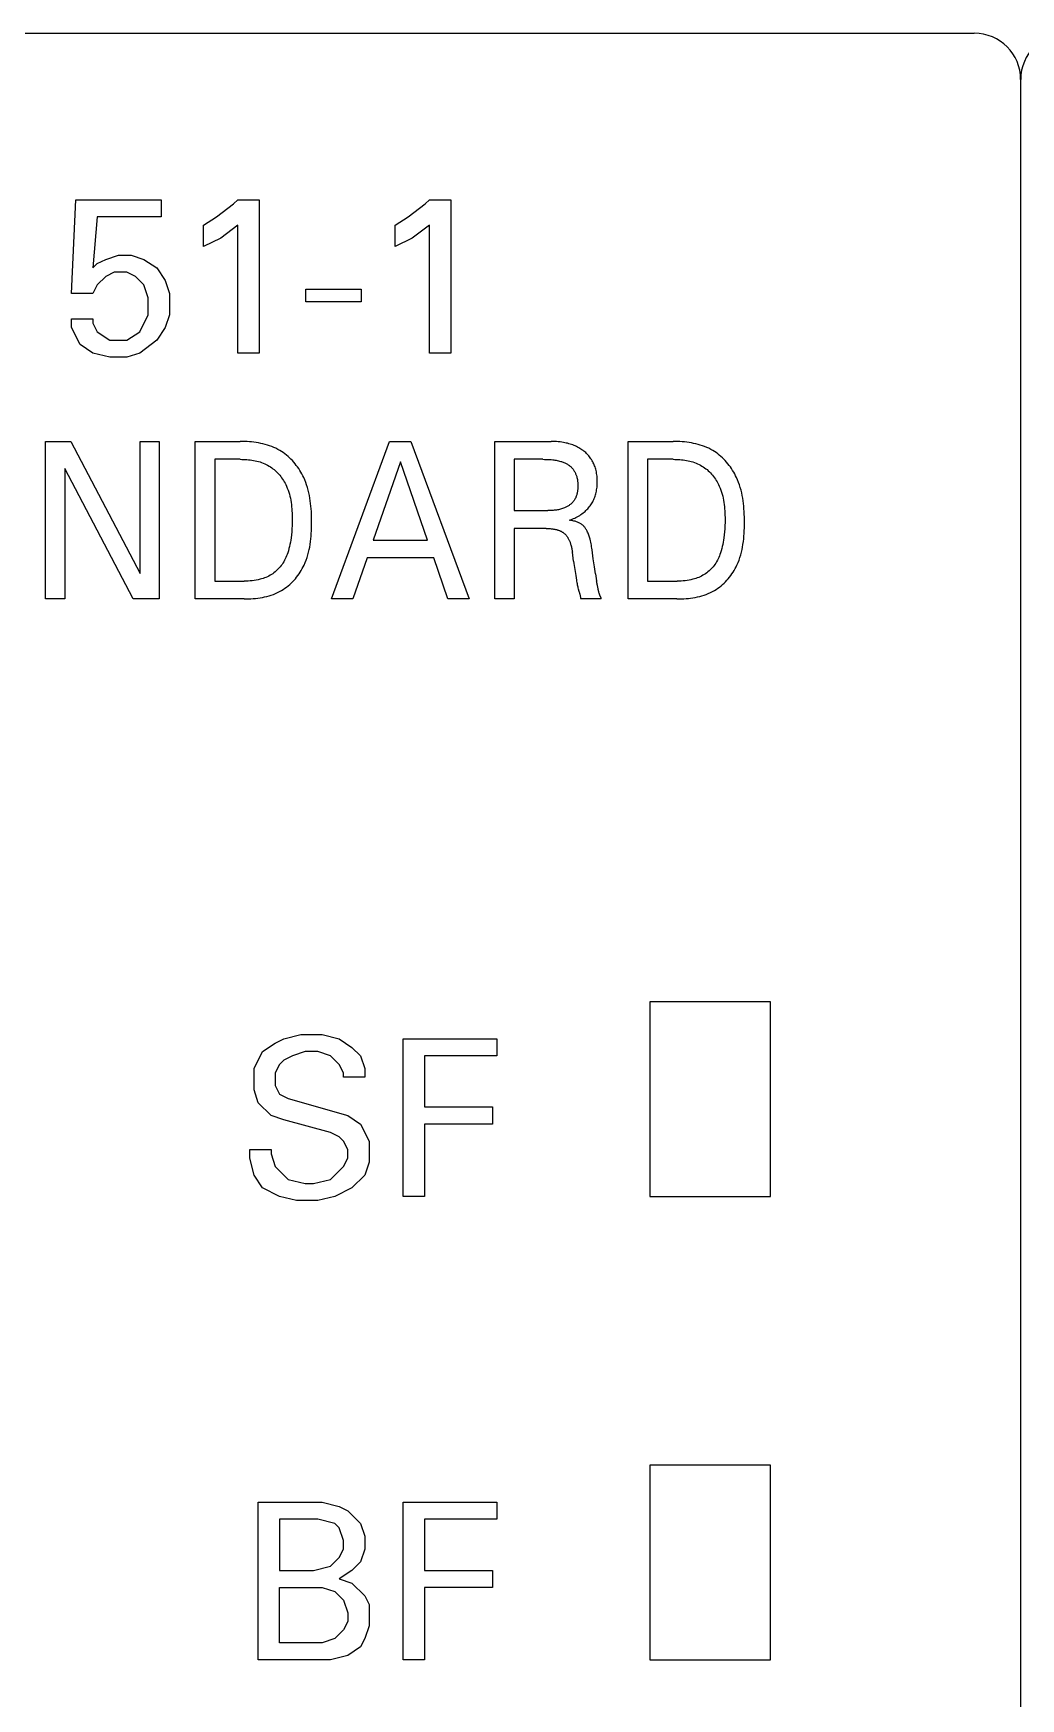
# Model space of a CAD drawing. Extents: x 10 to 622, y -523 to 292.
# Drawn here: x 261.937 to 264.094, y 114.572 to 118.211 of the extents above; entities that cross this region are included whole.
import ezdxf

# ---------------------------------------------------------------- set-up
doc = ezdxf.new("R2010")
doc.units = 0
doc.header["$LTSCALE"] = 5
doc.header["$MEASUREMENT"] = 0
doc.layers.get('0').update_dxf_attribs({"linetype": 'CONTINUOUS'})

msp = doc.modelspace()

# ---------------------------------------------------------------- linework, layer by layer
at = {"color": 7, "linetype": 'Continuous'}
for p, q in [((255.0831, 118.2106), (263.9923, 118.2106)), ((264.0936, 91.5843), (264.0936, 118.1094)), ((264.0936, 101.4856), (264.0936, 118.1094)), ((262.0206, 117.6423), (262.0299, 117.847)), ((262.0299, 117.847), (262.216, 117.847)), ((262.216, 117.847), (262.216, 117.8098)), ((262.3369, 117.8098), (262.3741, 117.8377)), ((262.3741, 117.8377), (262.3834, 117.847)), ((262.3834, 117.847), (262.4299, 117.847)), ((262.4299, 117.847), (262.4299, 117.5121)), ((262.7555, 117.8098), (262.7928, 117.8377)), ((262.7928, 117.8377), (262.8021, 117.847)), ((262.8021, 117.847), (262.8486, 117.847)), ((262.8486, 117.847), (262.8486, 117.5121)), ((262.0764, 117.8098), (262.0671, 117.6981)), ((262.216, 117.8098), (262.0764, 117.8098)), ((262.309, 117.7911), (262.3369, 117.8098)), ((262.309, 117.7446), (262.309, 117.7911)), ((262.3834, 117.7911), (262.3462, 117.7632)), ((262.3834, 117.5121), (262.3834, 117.7911)), ((262.7276, 117.7911), (262.7555, 117.8098)), ((262.7276, 117.7446), (262.7276, 117.7911)), ((262.8021, 117.7911), (262.7648, 117.7632)), ((262.8021, 117.5121), (262.8021, 117.7911)), ((262.3462, 117.7632), (262.309, 117.7446)), ((262.7648, 117.7632), (262.7276, 117.7446)), ((262.0764, 117.7074), (262.095, 117.7167)), ((262.095, 117.7167), (262.1229, 117.726)), ((262.1229, 117.726), (262.1508, 117.726)), ((262.1508, 117.726), (262.1787, 117.7167)), ((262.1787, 117.7167), (262.2066, 117.6981)), ((262.0671, 117.6981), (262.0764, 117.7074)), ((262.095, 117.6795), (262.0764, 117.6609)), ((262.1136, 117.6888), (262.095, 117.6795)), ((262.1415, 117.6888), (262.1136, 117.6888)), ((262.1601, 117.6795), (262.1415, 117.6888)), ((262.1787, 117.6609), (262.1601, 117.6795)), ((262.2066, 117.6981), (262.2253, 117.6702)), ((262.0671, 117.6423), (262.0206, 117.6423)), ((262.0764, 117.6609), (262.0671, 117.6423)), ((262.188, 117.633), (262.1787, 117.6609)), ((262.2253, 117.6702), (262.2346, 117.6423)), ((262.2346, 117.6423), (262.2346, 117.5958)), ((262.5323, 117.6237), (262.5323, 117.6516)), ((262.5323, 117.6516), (262.6532, 117.6516)), ((262.6532, 117.6516), (262.6532, 117.6237)), ((262.188, 117.5958), (262.188, 117.633)), ((262.6532, 117.6237), (262.5323, 117.6237)), ((262.0206, 117.5679), (262.0206, 117.5865)), ((262.0206, 117.5865), (262.0671, 117.5865)), ((262.0392, 117.5307), (262.0206, 117.5679)), ((262.0671, 117.5865), (262.0671, 117.5772)), ((262.0671, 117.5772), (262.0764, 117.5586)), ((262.1694, 117.5586), (262.188, 117.5958)), ((262.2253, 117.5679), (262.2066, 117.54)), ((262.2346, 117.5958), (262.2253, 117.5679)), ((262.0671, 117.5121), (262.0392, 117.5307)), ((262.0764, 117.5586), (262.1043, 117.54)), ((262.1043, 117.54), (262.1415, 117.54)), ((262.1415, 117.54), (262.1694, 117.5586)), ((262.2066, 117.54), (262.1694, 117.5121)), ((262.1043, 117.5027), (262.0671, 117.5121)), ((262.1415, 117.5027), (262.1043, 117.5027)), ((262.1694, 117.5121), (262.1415, 117.5027)), ((262.4299, 117.5121), (262.3834, 117.5121)), ((262.8486, 117.5121), (262.8021, 117.5121)), ((261.9636, 116.9747), (261.9636, 117.3189)), ((261.9636, 117.3189), (262.0187, 117.3189)), ((262.0187, 117.3189), (262.17, 117.0303)), ((262.17, 117.0303), (262.17, 117.3189)), ((262.17, 117.3189), (262.2122, 117.3189)), ((262.2122, 117.3189), (262.2122, 116.9747)), ((262.2908, 116.9747), (262.2908, 117.3189)), ((262.2908, 117.3189), (262.3889, 117.3189)), ((262.3939, 117.3188), (262.3889, 117.3189)), ((262.3988, 117.3187), (262.3939, 117.3188)), ((262.4038, 117.3185), (262.3988, 117.3187)), ((262.4088, 117.3182), (262.4038, 117.3185)), ((262.4138, 117.3177), (262.4088, 117.3182)), ((262.4188, 117.3172), (262.4138, 117.3177)), ((262.4238, 117.3165), (262.4188, 117.3172)), ((262.4288, 117.3157), (262.4238, 117.3165)), ((262.4337, 117.3147), (262.4288, 117.3157)), ((262.4386, 117.3136), (262.4337, 117.3147)), ((262.4435, 117.3124), (262.4386, 117.3136)), ((262.4483, 117.311), (262.4435, 117.3124)), ((262.453, 117.3095), (262.4483, 117.311)), ((262.4577, 117.3078), (262.453, 117.3095)), ((262.5881, 116.9747), (262.7152, 117.3189)), ((262.7152, 117.3189), (262.7617, 117.3189)), ((262.7617, 117.3189), (262.8889, 116.9747)), ((262.9448, 116.9747), (262.9448, 117.3189)), ((262.9448, 117.3189), (263.0682, 117.3189)), ((263.0721, 117.3189), (263.0682, 117.3189)), ((263.0759, 117.3187), (263.0721, 117.3189)), ((263.0797, 117.3185), (263.0759, 117.3187)), ((263.0836, 117.3182), (263.0797, 117.3185)), ((263.0874, 117.3178), (263.0836, 117.3182)), ((263.0912, 117.3173), (263.0874, 117.3178)), ((263.095, 117.3167), (263.0912, 117.3173)), ((263.0979, 117.3161), (263.095, 117.3167)), ((263.1009, 117.3155), (263.0979, 117.3161)), ((263.1038, 117.3148), (263.1009, 117.3155)), ((263.1067, 117.314), (263.1038, 117.3148)), ((263.1096, 117.3132), (263.1067, 117.314)), ((263.1125, 117.3122), (263.1096, 117.3132)), ((263.1153, 117.3112), (263.1125, 117.3122)), ((263.1181, 117.3101), (263.1153, 117.3112)), ((263.1207, 117.309), (263.1181, 117.3101)), ((263.1232, 117.3078), (263.1207, 117.309)), ((263.2362, 116.9747), (263.2362, 117.3189)), ((263.2362, 117.3189), (263.3343, 117.3189)), ((263.3393, 117.3188), (263.3343, 117.3189)), ((263.3443, 117.3187), (263.3393, 117.3188)), ((263.3493, 117.3185), (263.3443, 117.3187)), ((263.3543, 117.3182), (263.3493, 117.3185)), ((263.3593, 117.3177), (263.3543, 117.3182)), ((263.3643, 117.3172), (263.3593, 117.3177)), ((263.3692, 117.3165), (263.3643, 117.3172)), ((263.3742, 117.3157), (263.3692, 117.3165)), ((263.3791, 117.3147), (263.3742, 117.3157)), ((263.384, 117.3136), (263.3791, 117.3147)), ((263.3889, 117.3124), (263.384, 117.3136)), ((263.3937, 117.311), (263.3889, 117.3124)), ((263.3984, 117.3095), (263.3937, 117.311)), ((263.4031, 117.3078), (263.3984, 117.3095)), ((262.3331, 117.2799), (262.3331, 117.0137)), ((262.3889, 117.2799), (262.3331, 117.2799)), ((262.3889, 117.2799), (262.3925, 117.2798)), ((262.3925, 117.2798), (262.3962, 117.2797)), ((262.3962, 117.2797), (262.3998, 117.2795)), ((262.3998, 117.2795), (262.4034, 117.2793)), ((262.4034, 117.2793), (262.4071, 117.279)), ((262.4071, 117.279), (262.4107, 117.2785)), ((262.4107, 117.2785), (262.4144, 117.278)), ((262.4144, 117.278), (262.418, 117.2774)), ((262.418, 117.2774), (262.4216, 117.2767)), ((262.4216, 117.2767), (262.4251, 117.2759)), ((262.4251, 117.2759), (262.4287, 117.275)), ((262.4287, 117.275), (262.4322, 117.274)), ((262.4322, 117.274), (262.4356, 117.2728)), ((262.4356, 117.2728), (262.439, 117.2716)), ((262.4623, 117.3059), (262.4577, 117.3078)), ((262.4668, 117.3039), (262.4623, 117.3059)), ((262.4712, 117.3016), (262.4668, 117.3039)), ((262.4755, 117.2992), (262.4712, 117.3016)), ((262.4793, 117.2969), (262.4755, 117.2992)), ((262.4829, 117.2944), (262.4793, 117.2969)), ((262.4865, 117.2918), (262.4829, 117.2944)), ((262.4899, 117.2891), (262.4865, 117.2918)), ((262.4933, 117.2863), (262.4899, 117.2891)), ((262.4966, 117.2833), (262.4933, 117.2863)), ((262.4997, 117.2802), (262.4966, 117.2833)), ((262.5028, 117.277), (262.4997, 117.2802)), ((262.5058, 117.2736), (262.5028, 117.277)), ((262.5087, 117.2702), (262.5058, 117.2736)), ((262.7387, 117.2745), (262.6794, 117.1035)), ((262.7982, 117.1035), (262.7387, 117.2745)), ((262.9872, 117.2799), (262.9872, 117.1679)), ((263.0498, 117.2799), (262.9872, 117.2799)), ((263.0498, 117.2799), (263.0534, 117.2798)), ((263.0534, 117.2798), (263.057, 117.2798)), ((263.057, 117.2798), (263.0606, 117.2796)), ((263.0606, 117.2796), (263.0642, 117.2794)), ((263.0642, 117.2794), (263.0678, 117.2791)), ((263.0678, 117.2791), (263.0714, 117.2787)), ((263.0714, 117.2787), (263.0739, 117.2784)), ((263.0739, 117.2784), (263.0764, 117.2781)), ((263.0764, 117.2781), (263.0789, 117.2777)), ((263.0789, 117.2777), (263.0815, 117.2772)), ((263.0815, 117.2772), (263.084, 117.2767)), ((263.084, 117.2767), (263.0864, 117.2761)), ((263.0864, 117.2761), (263.0889, 117.2754)), ((263.0889, 117.2754), (263.0907, 117.2749)), ((263.0907, 117.2749), (263.0924, 117.2743)), ((263.0924, 117.2743), (263.0942, 117.2737)), ((263.0942, 117.2737), (263.0959, 117.273)), ((263.0959, 117.273), (263.0976, 117.2723)), ((263.0976, 117.2723), (263.0992, 117.2716)), ((263.1257, 117.3066), (263.1232, 117.3078)), ((263.1282, 117.3052), (263.1257, 117.3066)), ((263.1306, 117.3038), (263.1282, 117.3052)), ((263.133, 117.3023), (263.1306, 117.3038)), ((263.1353, 117.3008), (263.133, 117.3023)), ((263.1376, 117.2991), (263.1353, 117.3008)), ((263.1396, 117.2976), (263.1376, 117.2991)), ((263.1415, 117.296), (263.1396, 117.2976)), ((263.1434, 117.2944), (263.1415, 117.296)), ((263.1452, 117.2927), (263.1434, 117.2944)), ((263.147, 117.2909), (263.1452, 117.2927)), ((263.1487, 117.2891), (263.147, 117.2909)), ((263.1504, 117.2872), (263.1487, 117.2891)), ((263.152, 117.2852), (263.1504, 117.2872)), ((263.1535, 117.2833), (263.152, 117.2852)), ((263.1549, 117.2812), (263.1535, 117.2833)), ((263.1563, 117.2791), (263.1549, 117.2812)), ((263.1576, 117.2769), (263.1563, 117.2791)), ((263.1588, 117.2747), (263.1576, 117.2769)), ((263.16, 117.2725), (263.1588, 117.2747)), ((263.1611, 117.2702), (263.16, 117.2725)), ((263.2786, 117.2799), (263.2786, 117.0137)), ((263.3343, 117.2799), (263.2786, 117.2799)), ((263.3343, 117.2799), (263.3379, 117.2798)), ((263.3379, 117.2798), (263.3416, 117.2797)), ((263.3416, 117.2797), (263.3452, 117.2795)), ((263.3452, 117.2795), (263.3489, 117.2793)), ((263.3489, 117.2793), (263.3525, 117.279)), ((263.3525, 117.279), (263.3562, 117.2785)), ((263.3562, 117.2785), (263.3598, 117.278)), ((263.3598, 117.278), (263.3634, 117.2774)), ((263.3634, 117.2774), (263.367, 117.2767)), ((263.367, 117.2767), (263.3706, 117.2759)), ((263.3706, 117.2759), (263.3741, 117.275)), ((263.3741, 117.275), (263.3776, 117.274)), ((263.3776, 117.274), (263.381, 117.2728)), ((263.381, 117.2728), (263.3844, 117.2716)), ((263.4077, 117.3059), (263.4031, 117.3078)), ((263.4122, 117.3039), (263.4077, 117.3059)), ((263.4166, 117.3016), (263.4122, 117.3039)), ((263.4209, 117.2992), (263.4166, 117.3016)), ((263.4247, 117.2969), (263.4209, 117.2992)), ((263.4283, 117.2944), (263.4247, 117.2969)), ((263.4319, 117.2918), (263.4283, 117.2944)), ((263.4353, 117.2891), (263.4319, 117.2918)), ((263.4387, 117.2863), (263.4353, 117.2891)), ((263.442, 117.2833), (263.4387, 117.2863)), ((263.4452, 117.2802), (263.442, 117.2833)), ((263.4482, 117.277), (263.4452, 117.2802)), ((263.4512, 117.2736), (263.4482, 117.277)), ((263.4541, 117.2702), (263.4512, 117.2736)), ((262.0058, 117.2601), (262.0058, 116.9747)), ((262.1553, 116.9747), (262.0058, 117.2601)), ((262.439, 117.2716), (262.4424, 117.2702)), ((262.4424, 117.2702), (262.4456, 117.2687)), ((262.4456, 117.2687), (262.4488, 117.267)), ((262.4488, 117.267), (262.452, 117.2652)), ((262.452, 117.2652), (262.4549, 117.2634)), ((262.4549, 117.2634), (262.4577, 117.2615)), ((262.4577, 117.2615), (262.4604, 117.2594)), ((262.4604, 117.2594), (262.4631, 117.2573)), ((262.4631, 117.2573), (262.4657, 117.255)), ((262.4657, 117.255), (262.4682, 117.2526)), ((262.4682, 117.2526), (262.4706, 117.2501)), ((262.4706, 117.2501), (262.4729, 117.2476)), ((262.4729, 117.2476), (262.4752, 117.2449)), ((262.4752, 117.2449), (262.4773, 117.2422)), ((262.4773, 117.2422), (262.4794, 117.2394)), ((262.4794, 117.2394), (262.4814, 117.2365)), ((262.4814, 117.2365), (262.4833, 117.2336)), ((262.5114, 117.2667), (262.5087, 117.2702)), ((262.5141, 117.2631), (262.5114, 117.2667)), ((262.5166, 117.2595), (262.5141, 117.2631)), ((262.519, 117.2557), (262.5166, 117.2595)), ((262.5213, 117.2519), (262.519, 117.2557)), ((262.5235, 117.2481), (262.5213, 117.2519)), ((262.5256, 117.2441), (262.5235, 117.2481)), ((262.5275, 117.2402), (262.5256, 117.2441)), ((262.5299, 117.2348), (262.5275, 117.2402)), ((263.0992, 117.2716), (263.1009, 117.2707)), ((263.1009, 117.2707), (263.1025, 117.2699)), ((263.1025, 117.2699), (263.1039, 117.269)), ((263.1039, 117.269), (263.1052, 117.2681)), ((263.1052, 117.2681), (263.1065, 117.2672)), ((263.1065, 117.2672), (263.1078, 117.2663)), ((263.1078, 117.2663), (263.1091, 117.2652)), ((263.1091, 117.2652), (263.1103, 117.2642)), ((263.1103, 117.2642), (263.1115, 117.2631)), ((263.1115, 117.2631), (263.1126, 117.2619)), ((263.1126, 117.2619), (263.1137, 117.2607)), ((263.1137, 117.2607), (263.1148, 117.2595)), ((263.1148, 117.2595), (263.1158, 117.2583)), ((263.1158, 117.2583), (263.1168, 117.2569)), ((263.1168, 117.2569), (263.1177, 117.2555)), ((263.1177, 117.2555), (263.1185, 117.2541)), ((263.1185, 117.2541), (263.1194, 117.2527)), ((263.1194, 117.2527), (263.1201, 117.2512)), ((263.1201, 117.2512), (263.1209, 117.2497)), ((263.1209, 117.2497), (263.1215, 117.2482)), ((263.1215, 117.2482), (263.1222, 117.2467)), ((263.1222, 117.2467), (263.1227, 117.2451)), ((263.1227, 117.2451), (263.1233, 117.2436)), ((263.1233, 117.2436), (263.1238, 117.242)), ((263.1238, 117.242), (263.1243, 117.24)), ((263.1243, 117.24), (263.1248, 117.2379)), ((263.1248, 117.2379), (263.1252, 117.2358)), ((263.1252, 117.2358), (263.1256, 117.2338)), ((263.1621, 117.2679), (263.1611, 117.2702)), ((263.163, 117.2656), (263.1621, 117.2679)), ((263.1638, 117.2632), (263.163, 117.2656)), ((263.1646, 117.2608), (263.1638, 117.2632)), ((263.1653, 117.2584), (263.1646, 117.2608)), ((263.1661, 117.2553), (263.1653, 117.2584)), ((263.1668, 117.2523), (263.1661, 117.2553)), ((263.1673, 117.2492), (263.1668, 117.2523)), ((263.1678, 117.2461), (263.1673, 117.2492)), ((263.1682, 117.2431), (263.1678, 117.2461)), ((263.1685, 117.2399), (263.1682, 117.2431)), ((263.1686, 117.2368), (263.1685, 117.2399)), ((263.1688, 117.2337), (263.1686, 117.2368)), ((263.3844, 117.2716), (263.3878, 117.2702)), ((263.3878, 117.2702), (263.3911, 117.2687)), ((263.3911, 117.2687), (263.3943, 117.267)), ((263.3943, 117.267), (263.3974, 117.2652)), ((263.3974, 117.2652), (263.4003, 117.2634)), ((263.4003, 117.2634), (263.4031, 117.2615)), ((263.4031, 117.2615), (263.4059, 117.2594)), ((263.4059, 117.2594), (263.4085, 117.2573)), ((263.4085, 117.2573), (263.4111, 117.255)), ((263.4111, 117.255), (263.4136, 117.2526)), ((263.4136, 117.2526), (263.416, 117.2501)), ((263.416, 117.2501), (263.4184, 117.2476)), ((263.4184, 117.2476), (263.4206, 117.2449)), ((263.4206, 117.2449), (263.4228, 117.2422)), ((263.4228, 117.2422), (263.4248, 117.2394)), ((263.4248, 117.2394), (263.4268, 117.2365)), ((263.4268, 117.2365), (263.4287, 117.2336)), ((263.4568, 117.2667), (263.4541, 117.2702)), ((263.4595, 117.2631), (263.4568, 117.2667)), ((263.462, 117.2595), (263.4595, 117.2631)), ((263.4644, 117.2557), (263.462, 117.2595)), ((263.4667, 117.2519), (263.4644, 117.2557)), ((263.4689, 117.2481), (263.4667, 117.2519)), ((263.471, 117.2441), (263.4689, 117.2481)), ((263.4729, 117.2402), (263.471, 117.2441)), ((263.4753, 117.2348), (263.4729, 117.2402)), ((262.4833, 117.2336), (262.4851, 117.2306)), ((262.4851, 117.2306), (262.4867, 117.2276)), ((262.4867, 117.2276), (262.4883, 117.2245)), ((262.4883, 117.2245), (262.4898, 117.2214)), ((262.4898, 117.2214), (262.4917, 117.2171)), ((262.4917, 117.2171), (262.4933, 117.2128)), ((262.4933, 117.2128), (262.4948, 117.2084)), ((262.4948, 117.2084), (262.4962, 117.2039)), ((262.4962, 117.2039), (262.4974, 117.1994)), ((262.4974, 117.1994), (262.4984, 117.1949)), ((262.5321, 117.2293), (262.5299, 117.2348)), ((262.534, 117.2238), (262.5321, 117.2293)), ((262.5358, 117.2182), (262.534, 117.2238)), ((262.5374, 117.2125), (262.5358, 117.2182)), ((262.5388, 117.2068), (262.5374, 117.2125)), ((262.54, 117.201), (262.5388, 117.2068)), ((262.541, 117.1952), (262.54, 117.201)), ((263.1234, 117.2007), (263.1228, 117.1991)), ((263.1239, 117.2023), (263.1234, 117.2007)), ((263.1244, 117.204), (263.1239, 117.2023)), ((263.1248, 117.2056), (263.1244, 117.204)), ((263.1251, 117.2073), (263.1248, 117.2056)), ((263.1254, 117.209), (263.1251, 117.2073)), ((263.1257, 117.2107), (263.1254, 117.209)), ((263.1256, 117.2338), (263.1258, 117.2317)), ((263.1259, 117.2124), (263.1257, 117.2107)), ((263.1258, 117.2317), (263.1261, 117.2296)), ((263.1261, 117.2142), (263.1259, 117.2124)), ((263.1261, 117.2296), (263.1262, 117.2275)), ((263.1262, 117.2159), (263.1261, 117.2142)), ((263.1262, 117.2275), (263.1264, 117.2253)), ((263.1263, 117.2176), (263.1262, 117.2159)), ((263.1264, 117.2193), (263.1263, 117.2176)), ((263.1264, 117.2253), (263.1264, 117.2232)), ((263.1264, 117.2232), (263.1264, 117.2211)), ((263.1264, 117.2211), (263.1264, 117.2193)), ((263.1632, 117.1968), (263.164, 117.1993)), ((263.164, 117.1993), (263.1649, 117.2019)), ((263.1649, 117.2019), (263.1656, 117.2045)), ((263.1656, 117.2045), (263.1663, 117.2073)), ((263.1663, 117.2073), (263.1669, 117.2102)), ((263.1669, 117.2102), (263.1674, 117.2131)), ((263.1674, 117.2131), (263.1678, 117.216)), ((263.1678, 117.216), (263.1682, 117.2189)), ((263.1682, 117.2189), (263.1685, 117.2218)), ((263.1685, 117.2218), (263.1686, 117.2247)), ((263.1686, 117.2247), (263.1687, 117.2276)), ((263.1687, 117.2276), (263.1688, 117.2306)), ((263.1688, 117.2306), (263.1688, 117.2337)), ((263.4287, 117.2336), (263.4305, 117.2306)), ((263.4305, 117.2306), (263.4322, 117.2276)), ((263.4322, 117.2276), (263.4337, 117.2245)), ((263.4337, 117.2245), (263.4352, 117.2214)), ((263.4352, 117.2214), (263.4371, 117.2171)), ((263.4371, 117.2171), (263.4388, 117.2128)), ((263.4388, 117.2128), (263.4403, 117.2084)), ((263.4403, 117.2084), (263.4416, 117.2039)), ((263.4416, 117.2039), (263.4428, 117.1994)), ((263.4428, 117.1994), (263.4438, 117.1949)), ((263.4775, 117.2293), (263.4753, 117.2348)), ((263.4794, 117.2238), (263.4775, 117.2293)), ((263.4812, 117.2182), (263.4794, 117.2238)), ((263.4828, 117.2125), (263.4812, 117.2182)), ((263.4842, 117.2068), (263.4828, 117.2125)), ((263.4854, 117.201), (263.4842, 117.2068)), ((263.4865, 117.1952), (263.4854, 117.201)), ((262.4984, 117.1949), (262.4993, 117.1903)), ((262.4993, 117.1903), (262.5, 117.1857)), ((262.5, 117.1857), (262.5007, 117.1811)), ((262.5007, 117.1811), (262.5012, 117.1764)), ((262.5012, 117.1764), (262.5016, 117.1718)), ((262.5016, 117.1718), (262.5019, 117.1671)), ((262.5019, 117.1671), (262.5022, 117.1624)), ((262.5419, 117.1894), (262.541, 117.1952)), ((262.5427, 117.1835), (262.5419, 117.1894)), ((262.5433, 117.1776), (262.5427, 117.1835)), ((262.5438, 117.1717), (262.5433, 117.1776)), ((262.5442, 117.1657), (262.5438, 117.1717)), ((262.5445, 117.1598), (262.5442, 117.1657)), ((262.9872, 117.1679), (263.061, 117.1679)), ((263.0633, 117.1679), (263.061, 117.1679)), ((263.0656, 117.1679), (263.0633, 117.1679)), ((263.0679, 117.168), (263.0656, 117.1679)), ((263.0702, 117.1681), (263.0679, 117.168)), ((263.0725, 117.1683), (263.0702, 117.1681)), ((263.0749, 117.1685), (263.0725, 117.1683)), ((263.0772, 117.1687), (263.0749, 117.1685)), ((263.0795, 117.169), (263.0772, 117.1687)), ((263.0818, 117.1693), (263.0795, 117.169)), ((263.084, 117.1698), (263.0818, 117.1693)), ((263.0863, 117.1702), (263.084, 117.1698)), ((263.0885, 117.1708), (263.0863, 117.1702)), ((263.0908, 117.1714), (263.0885, 117.1708)), ((263.093, 117.1721), (263.0908, 117.1714)), ((263.0952, 117.1729), (263.093, 117.1721)), ((263.0973, 117.1738), (263.0952, 117.1729)), ((263.0988, 117.1744), (263.0973, 117.1738)), ((263.1002, 117.1751), (263.0988, 117.1744)), ((263.1016, 117.1759), (263.1002, 117.1751)), ((263.103, 117.1766), (263.1016, 117.1759)), ((263.1044, 117.1775), (263.103, 117.1766)), ((263.1058, 117.1783), (263.1044, 117.1775)), ((263.1071, 117.1792), (263.1058, 117.1783)), ((263.1084, 117.1801), (263.1071, 117.1792)), ((263.1096, 117.1811), (263.1084, 117.1801)), ((263.1109, 117.1821), (263.1096, 117.1811)), ((263.1121, 117.1832), (263.1109, 117.1821)), ((263.1132, 117.1843), (263.1121, 117.1832)), ((263.1143, 117.1854), (263.1132, 117.1843)), ((263.1154, 117.1865), (263.1143, 117.1854)), ((263.1164, 117.1877), (263.1154, 117.1865)), ((263.1174, 117.189), (263.1164, 117.1877)), ((263.1183, 117.1902), (263.1174, 117.189)), ((263.1191, 117.1915), (263.1183, 117.1902)), ((263.12, 117.193), (263.1191, 117.1915)), ((263.1208, 117.1944), (263.12, 117.193)), ((263.1216, 117.196), (263.1208, 117.1944)), ((263.1222, 117.1975), (263.1216, 117.196)), ((263.1228, 117.1991), (263.1222, 117.1975)), ((263.1377, 117.1626), (263.14, 117.1645)), ((263.14, 117.1645), (263.1421, 117.1662)), ((263.1421, 117.1662), (263.144, 117.168)), ((263.144, 117.168), (263.146, 117.1699)), ((263.146, 117.1699), (263.1478, 117.1718)), ((263.1478, 117.1718), (263.1496, 117.1738)), ((263.1496, 117.1738), (263.1513, 117.1759)), ((263.1513, 117.1759), (263.153, 117.178)), ((263.153, 117.178), (263.1545, 117.1802)), ((263.1545, 117.1802), (263.156, 117.1824)), ((263.156, 117.1824), (263.1574, 117.1847)), ((263.1574, 117.1847), (263.1587, 117.1871)), ((263.1587, 117.1871), (263.16, 117.1894)), ((263.16, 117.1894), (263.1611, 117.1919)), ((263.1611, 117.1919), (263.1622, 117.1943)), ((263.1622, 117.1943), (263.1632, 117.1968)), ((263.4438, 117.1949), (263.4447, 117.1903)), ((263.4447, 117.1903), (263.4454, 117.1857)), ((263.4454, 117.1857), (263.4461, 117.1811)), ((263.4461, 117.1811), (263.4466, 117.1764)), ((263.4466, 117.1764), (263.447, 117.1718)), ((263.447, 117.1718), (263.4473, 117.1671)), ((263.4473, 117.1671), (263.4476, 117.1624)), ((263.4874, 117.1894), (263.4865, 117.1952)), ((263.4881, 117.1835), (263.4874, 117.1894)), ((263.4887, 117.1776), (263.4881, 117.1835)), ((263.4892, 117.1717), (263.4887, 117.1776)), ((263.4896, 117.1657), (263.4892, 117.1717)), ((263.4899, 117.1598), (263.4896, 117.1657)), ((262.5019, 117.1282), (262.5014, 117.1215)), ((262.5022, 117.1349), (262.5019, 117.1282)), ((262.5022, 117.1624), (262.5023, 117.1577)), ((262.5024, 117.1416), (262.5022, 117.1349)), ((262.5023, 117.1577), (262.5024, 117.153)), ((262.5024, 117.153), (262.5024, 117.1484)), ((262.5024, 117.1484), (262.5024, 117.1416)), ((262.5444, 117.1238), (262.5446, 117.1298)), ((262.5447, 117.1538), (262.5445, 117.1598)), ((262.5446, 117.1298), (262.5448, 117.1358)), ((262.5448, 117.1478), (262.5447, 117.1538)), ((262.5448, 117.1418), (262.5448, 117.1478)), ((262.5448, 117.1358), (262.5448, 117.1418)), ((262.9872, 117.1289), (262.9872, 116.9747)), ((263.057, 117.1289), (262.9872, 117.1289)), ((263.057, 117.1289), (263.0589, 117.1288)), ((263.0589, 117.1288), (263.0607, 117.1288)), ((263.0607, 117.1288), (263.0625, 117.1287)), ((263.0625, 117.1287), (263.0643, 117.1286)), ((263.0643, 117.1286), (263.0661, 117.1285)), ((263.0661, 117.1285), (263.0679, 117.1283)), ((263.0679, 117.1283), (263.0697, 117.1281)), ((263.0697, 117.1281), (263.0716, 117.1279)), ((263.0716, 117.1279), (263.0734, 117.1276)), ((263.0734, 117.1276), (263.0747, 117.1274)), ((263.0747, 117.1274), (263.0761, 117.1271)), ((263.0761, 117.1271), (263.0774, 117.1268)), ((263.0774, 117.1268), (263.0787, 117.1265)), ((263.0787, 117.1265), (263.0801, 117.1262)), ((263.1075, 117.1469), (263.1106, 117.1479)), ((263.1101, 117.1465), (263.1075, 117.1469)), ((263.1126, 117.1461), (263.1101, 117.1465)), ((263.1106, 117.1479), (263.1136, 117.1491)), ((263.1151, 117.1456), (263.1126, 117.1461)), ((263.1136, 117.1491), (263.1165, 117.1503)), ((263.1176, 117.145), (263.1151, 117.1456)), ((263.1165, 117.1503), (263.1194, 117.1516)), ((263.1201, 117.1444), (263.1176, 117.145)), ((263.1194, 117.1516), (263.1222, 117.1529)), ((263.1218, 117.1439), (263.1201, 117.1444)), ((263.1236, 117.1433), (263.1218, 117.1439)), ((263.1222, 117.1529), (263.1249, 117.1543)), ((263.1253, 117.1427), (263.1236, 117.1433)), ((263.1249, 117.1543), (263.1276, 117.1558)), ((263.127, 117.142), (263.1253, 117.1427)), ((263.1286, 117.1412), (263.127, 117.142)), ((263.1276, 117.1558), (263.1303, 117.1574)), ((263.1303, 117.1404), (263.1286, 117.1412)), ((263.1303, 117.1574), (263.1328, 117.1591)), ((263.1317, 117.1396), (263.1303, 117.1404)), ((263.133, 117.1388), (263.1317, 117.1396)), ((263.1328, 117.1591), (263.1353, 117.1608)), ((263.1343, 117.1379), (263.133, 117.1388)), ((263.1356, 117.137), (263.1343, 117.1379)), ((263.1353, 117.1608), (263.1377, 117.1626)), ((263.1369, 117.136), (263.1356, 117.137)), ((263.1381, 117.1349), (263.1369, 117.136)), ((263.1392, 117.1338), (263.1381, 117.1349)), ((263.1403, 117.1326), (263.1392, 117.1338)), ((263.1413, 117.1314), (263.1403, 117.1326)), ((263.1423, 117.1301), (263.1413, 117.1314)), ((263.1433, 117.1287), (263.1423, 117.1301)), ((263.1441, 117.1274), (263.1433, 117.1287)), ((263.145, 117.126), (263.1441, 117.1274)), ((263.4473, 117.1282), (263.4468, 117.1215)), ((263.4476, 117.1349), (263.4473, 117.1282)), ((263.4476, 117.1624), (263.4477, 117.1577)), ((263.4478, 117.1416), (263.4476, 117.1349)), ((263.4477, 117.1577), (263.4478, 117.153)), ((263.4478, 117.153), (263.4478, 117.1484)), ((263.4478, 117.1484), (263.4478, 117.1416)), ((263.4898, 117.1238), (263.4901, 117.1298)), ((263.4901, 117.1538), (263.4899, 117.1598)), ((263.4902, 117.1478), (263.4901, 117.1538)), ((263.4901, 117.1298), (263.4902, 117.1358)), ((263.4902, 117.1418), (263.4902, 117.1478)), ((263.4902, 117.1358), (263.4902, 117.1418)), ((262.4976, 117.094), (262.4965, 117.0893)), ((262.4985, 117.0987), (262.4976, 117.094)), ((262.4993, 117.1035), (262.4985, 117.0987)), ((262.5, 117.1082), (262.4993, 117.1035)), ((262.5008, 117.1148), (262.5, 117.1082)), ((262.5014, 117.1215), (262.5008, 117.1148)), ((262.5406, 117.0882), (262.5416, 117.0941)), ((262.5416, 117.0941), (262.5425, 117.1)), ((262.5425, 117.1), (262.5431, 117.1059)), ((262.5431, 117.1059), (262.5437, 117.1118)), ((262.5437, 117.1118), (262.5441, 117.1178)), ((262.5441, 117.1178), (262.5444, 117.1238)), ((262.6794, 117.1035), (262.7982, 117.1035)), ((263.0801, 117.1262), (263.0814, 117.1258)), ((263.0814, 117.1258), (263.0827, 117.1254)), ((263.0827, 117.1254), (263.084, 117.125)), ((263.084, 117.125), (263.0853, 117.1245)), ((263.0853, 117.1245), (263.0866, 117.124)), ((263.0866, 117.124), (263.0876, 117.1235)), ((263.0876, 117.1235), (263.0886, 117.1231)), ((263.0886, 117.1231), (263.0896, 117.1226)), ((263.0896, 117.1226), (263.0905, 117.1221)), ((263.0905, 117.1221), (263.0915, 117.1216)), ((263.0915, 117.1216), (263.0924, 117.121)), ((263.0924, 117.121), (263.0933, 117.1205)), ((263.0933, 117.1205), (263.0942, 117.1199)), ((263.0942, 117.1199), (263.0951, 117.1192)), ((263.0951, 117.1192), (263.0959, 117.1186)), ((263.0959, 117.1186), (263.0968, 117.1179)), ((263.0968, 117.1179), (263.0976, 117.1171)), ((263.0976, 117.1171), (263.0985, 117.1163)), ((263.0985, 117.1163), (263.0993, 117.1155)), ((263.0993, 117.1155), (263.1, 117.1147)), ((263.1, 117.1147), (263.1008, 117.1138)), ((263.1008, 117.1138), (263.1015, 117.1129)), ((263.1015, 117.1129), (263.1022, 117.112)), ((263.1022, 117.112), (263.1029, 117.111)), ((263.1029, 117.111), (263.1035, 117.1101)), ((263.1035, 117.1101), (263.1042, 117.1091)), ((263.1042, 117.1091), (263.1048, 117.1081)), ((263.1048, 117.1081), (263.1055, 117.1069)), ((263.1055, 117.1069), (263.1062, 117.1055)), ((263.1062, 117.1055), (263.1069, 117.1042)), ((263.1069, 117.1042), (263.1075, 117.1029)), ((263.1075, 117.1029), (263.1081, 117.1015)), ((263.1081, 117.1015), (263.1087, 117.1002)), ((263.1087, 117.1002), (263.1092, 117.0988)), ((263.1092, 117.0988), (263.1097, 117.0974)), ((263.1097, 117.0974), (263.1102, 117.096)), ((263.1102, 117.096), (263.1106, 117.0946)), ((263.1106, 117.0946), (263.1112, 117.0927)), ((263.1112, 117.0927), (263.1117, 117.0907)), ((263.1117, 117.0907), (263.1122, 117.0888)), ((263.1458, 117.1246), (263.145, 117.126)), ((263.1465, 117.1231), (263.1458, 117.1246)), ((263.1476, 117.121), (263.1465, 117.1231)), ((263.1485, 117.1188), (263.1476, 117.121)), ((263.1494, 117.1166), (263.1485, 117.1188)), ((263.1502, 117.1144), (263.1494, 117.1166)), ((263.151, 117.1122), (263.1502, 117.1144)), ((263.1517, 117.11), (263.151, 117.1122)), ((263.1524, 117.1077), (263.1517, 117.11)), ((263.153, 117.1055), (263.1524, 117.1077)), ((263.1538, 117.1021), (263.153, 117.1055)), ((263.1545, 117.0988), (263.1538, 117.1021)), ((263.1552, 117.0955), (263.1545, 117.0988)), ((263.1558, 117.0921), (263.1552, 117.0955)), ((263.1564, 117.0888), (263.1558, 117.0921)), ((263.443, 117.094), (263.4419, 117.0893)), ((263.4439, 117.0987), (263.443, 117.094)), ((263.4447, 117.1035), (263.4439, 117.0987)), ((263.4454, 117.1082), (263.4447, 117.1035)), ((263.4462, 117.1148), (263.4454, 117.1082)), ((263.4468, 117.1215), (263.4462, 117.1148)), ((263.4861, 117.0882), (263.487, 117.0941)), ((263.487, 117.0941), (263.4879, 117.1)), ((263.4879, 117.1), (263.4886, 117.1059)), ((263.4886, 117.1059), (263.4891, 117.1118)), ((263.4891, 117.1118), (263.4895, 117.1178)), ((263.4895, 117.1178), (263.4898, 117.1238)), ((262.484, 117.0562), (262.4822, 117.0532)), ((262.4857, 117.0593), (262.484, 117.0562)), ((262.4873, 117.0625), (262.4857, 117.0593)), ((262.4888, 117.0657), (262.4873, 117.0625)), ((262.4901, 117.0689), (262.4888, 117.0657)), ((262.4914, 117.0722), (262.4901, 117.0689)), ((262.4926, 117.0755), (262.4914, 117.0722)), ((262.494, 117.0801), (262.4926, 117.0755)), ((262.4954, 117.0847), (262.494, 117.0801)), ((262.4965, 117.0893), (262.4954, 117.0847)), ((262.5284, 117.0489), (262.5308, 117.0544)), ((262.5308, 117.0544), (262.533, 117.0598)), ((262.533, 117.0598), (262.5349, 117.0654)), ((262.5349, 117.0654), (262.5366, 117.071)), ((262.5366, 117.071), (262.5382, 117.0767)), ((262.5382, 117.0767), (262.5395, 117.0825)), ((262.5395, 117.0825), (262.5406, 117.0882)), ((262.6658, 117.0644), (262.635, 116.9747)), ((262.8116, 117.0644), (262.6658, 117.0644)), ((262.8427, 116.9747), (262.8116, 117.0644)), ((263.1122, 117.0888), (263.1126, 117.0869)), ((263.1126, 117.0869), (263.113, 117.0849)), ((263.113, 117.0849), (263.1134, 117.083)), ((263.1134, 117.083), (263.1137, 117.081)), ((263.1137, 117.081), (263.1141, 117.0791)), ((263.1141, 117.0791), (263.1143, 117.0771)), ((263.1171, 117.0575), (263.1143, 117.0771)), ((263.1171, 117.0575), (263.1178, 117.0522)), ((263.1569, 117.0854), (263.1564, 117.0888)), ((263.1574, 117.082), (263.1569, 117.0854)), ((263.1583, 117.0755), (263.1574, 117.082)), ((263.16, 117.0626), (263.1583, 117.0755)), ((263.1612, 117.0538), (263.16, 117.0626)), ((263.1624, 117.045), (263.1612, 117.0538)), ((263.4294, 117.0562), (263.4276, 117.0532)), ((263.4311, 117.0593), (263.4294, 117.0562)), ((263.4327, 117.0625), (263.4311, 117.0593)), ((263.4342, 117.0657), (263.4327, 117.0625)), ((263.4355, 117.0689), (263.4342, 117.0657)), ((263.4368, 117.0722), (263.4355, 117.0689)), ((263.438, 117.0755), (263.4368, 117.0722)), ((263.4395, 117.0801), (263.438, 117.0755)), ((263.4408, 117.0847), (263.4395, 117.0801)), ((263.4419, 117.0893), (263.4408, 117.0847)), ((263.4738, 117.0489), (263.4762, 117.0544)), ((263.4762, 117.0544), (263.4784, 117.0598)), ((263.4784, 117.0598), (263.4803, 117.0654)), ((263.4803, 117.0654), (263.4821, 117.071)), ((263.4821, 117.071), (263.4836, 117.0767)), ((263.4836, 117.0767), (263.4849, 117.0825)), ((263.4849, 117.0825), (263.4861, 117.0882)), ((262.4322, 117.0178), (262.428, 117.0167)), ((262.4355, 117.0187), (262.4322, 117.0178)), ((262.4387, 117.0197), (262.4355, 117.0187)), ((262.4419, 117.0208), (262.4387, 117.0197)), ((262.445, 117.022), (262.4419, 117.0208)), ((262.4481, 117.0234), (262.445, 117.022)), ((262.4511, 117.0249), (262.4481, 117.0234)), ((262.4541, 117.0264), (262.4511, 117.0249)), ((262.457, 117.0281), (262.4541, 117.0264)), ((262.4598, 117.03), (262.457, 117.0281)), ((262.4625, 117.0318), (262.4598, 117.03)), ((262.465, 117.0338), (262.4625, 117.0318)), ((262.4675, 117.0359), (262.465, 117.0338)), ((262.4698, 117.0381), (262.4675, 117.0359)), ((262.4721, 117.0403), (262.4698, 117.0381)), ((262.4743, 117.0427), (262.4721, 117.0403)), ((262.4764, 117.0452), (262.4743, 117.0427)), ((262.4784, 117.0477), (262.4764, 117.0452)), ((262.4803, 117.0503), (262.4784, 117.0477)), ((262.4822, 117.0532), (262.4803, 117.0503)), ((262.5064, 117.0157), (262.5093, 117.019)), ((262.5093, 117.019), (262.5121, 117.0225)), ((262.5121, 117.0225), (262.5148, 117.0261)), ((262.5148, 117.0261), (262.5174, 117.0297)), ((262.5174, 117.0297), (262.5199, 117.0334)), ((262.5199, 117.0334), (262.5222, 117.0372)), ((262.5222, 117.0372), (262.5244, 117.0411)), ((262.5244, 117.0411), (262.5265, 117.045)), ((262.5265, 117.045), (262.5284, 117.0489)), ((263.1178, 117.0522), (263.1218, 117.0258)), ((263.1218, 117.0258), (263.1226, 117.0208)), ((263.1226, 117.0208), (263.1233, 117.0158)), ((263.1648, 117.0293), (263.1624, 117.045)), ((263.1648, 117.0293), (263.1673, 117.0142)), ((263.3777, 117.0178), (263.3734, 117.0167)), ((263.3809, 117.0187), (263.3777, 117.0178)), ((263.3841, 117.0197), (263.3809, 117.0187)), ((263.3873, 117.0208), (263.3841, 117.0197)), ((263.3904, 117.022), (263.3873, 117.0208)), ((263.3935, 117.0234), (263.3904, 117.022)), ((263.3966, 117.0249), (263.3935, 117.0234)), ((263.3995, 117.0264), (263.3966, 117.0249)), ((263.4024, 117.0281), (263.3995, 117.0264)), ((263.4053, 117.03), (263.4024, 117.0281)), ((263.4079, 117.0318), (263.4053, 117.03)), ((263.4104, 117.0338), (263.4079, 117.0318)), ((263.4129, 117.0359), (263.4104, 117.0338)), ((263.4152, 117.0381), (263.4129, 117.0359)), ((263.4175, 117.0403), (263.4152, 117.0381)), ((263.4197, 117.0427), (263.4175, 117.0403)), ((263.4218, 117.0452), (263.4197, 117.0427)), ((263.4238, 117.0477), (263.4218, 117.0452)), ((263.4257, 117.0503), (263.4238, 117.0477)), ((263.4276, 117.0532), (263.4257, 117.0503)), ((263.4518, 117.0157), (263.4547, 117.019)), ((263.4547, 117.019), (263.4576, 117.0225)), ((263.4576, 117.0225), (263.4603, 117.0261)), ((263.4603, 117.0261), (263.4628, 117.0297)), ((263.4628, 117.0297), (263.4653, 117.0334)), ((263.4653, 117.0334), (263.4676, 117.0372)), ((263.4676, 117.0372), (263.4698, 117.0411)), ((263.4698, 117.0411), (263.4719, 117.045)), ((263.4719, 117.045), (263.4738, 117.0489)), ((262.3331, 117.0137), (262.3975, 117.0137)), ((262.4019, 117.0138), (262.3975, 117.0137)), ((262.4062, 117.0139), (262.4019, 117.0138)), ((262.4106, 117.0142), (262.4062, 117.0139)), ((262.415, 117.0146), (262.4106, 117.0142)), ((262.4193, 117.0152), (262.415, 117.0146)), ((262.4237, 117.0159), (262.4193, 117.0152)), ((262.428, 117.0167), (262.4237, 117.0159)), ((262.447, 116.9803), (262.4518, 116.9816)), ((262.4518, 116.9816), (262.4566, 116.9831)), ((262.4566, 116.9831), (262.4613, 116.9847)), ((262.4613, 116.9847), (262.4659, 116.9866)), ((262.4659, 116.9866), (262.4705, 116.9886)), ((262.4705, 116.9886), (262.4749, 116.9908)), ((262.4749, 116.9908), (262.4792, 116.9932)), ((262.4792, 116.9932), (262.483, 116.9955)), ((262.483, 116.9955), (262.4866, 116.998)), ((262.4866, 116.998), (262.4902, 117.0006)), ((262.4902, 117.0006), (262.4936, 117.0034)), ((262.4936, 117.0034), (262.497, 117.0063)), ((262.497, 117.0063), (262.5002, 117.0093)), ((262.5002, 117.0093), (262.5034, 117.0124)), ((262.5034, 117.0124), (262.5064, 117.0157)), ((263.1233, 117.0158), (263.1237, 117.0133)), ((263.1237, 117.0133), (263.1241, 117.0108)), ((263.1241, 117.0108), (263.1246, 117.0084)), ((263.1246, 117.0084), (263.125, 117.0059)), ((263.125, 117.0059), (263.1255, 117.0035)), ((263.1255, 117.0035), (263.1261, 117.0011)), ((263.1261, 117.0011), (263.1266, 116.9988)), ((263.1266, 116.9988), (263.1272, 116.9965)), ((263.1272, 116.9965), (263.1276, 116.9953)), ((263.1276, 116.9953), (263.1279, 116.9941)), ((263.1279, 116.9941), (263.1294, 116.9894)), ((263.1294, 116.9894), (263.1298, 116.9882)), ((263.1298, 116.9882), (263.1301, 116.9869)), ((263.1301, 116.9869), (263.1305, 116.9857)), ((263.1305, 116.9857), (263.1308, 116.9845)), ((263.1308, 116.9845), (263.1311, 116.9832)), ((263.1311, 116.9832), (263.1314, 116.9819)), ((263.1314, 116.9819), (263.1317, 116.9806)), ((263.1676, 117.0122), (263.1673, 117.0142)), ((263.1679, 117.0101), (263.1676, 117.0122)), ((263.1683, 117.0081), (263.1679, 117.0101)), ((263.1687, 117.0061), (263.1683, 117.0081)), ((263.1691, 117.004), (263.1687, 117.0061)), ((263.1706, 116.9969), (263.1691, 117.004)), ((263.171, 116.9948), (263.1706, 116.9969)), ((263.1712, 116.9938), (263.171, 116.9948)), ((263.1715, 116.9927), (263.1712, 116.9938)), ((263.1717, 116.9917), (263.1715, 116.9927)), ((263.1719, 116.9907), (263.1717, 116.9917)), ((263.1722, 116.9897), (263.1719, 116.9907)), ((263.1725, 116.9887), (263.1722, 116.9897)), ((263.1728, 116.9877), (263.1725, 116.9887)), ((263.1731, 116.9867), (263.1728, 116.9877)), ((263.1734, 116.9857), (263.1731, 116.9867)), ((263.1738, 116.9848), (263.1734, 116.9857)), ((263.174, 116.9843), (263.1738, 116.9848)), ((263.1742, 116.9838), (263.174, 116.9843)), ((263.1744, 116.9833), (263.1742, 116.9838)), ((263.1747, 116.9827), (263.1744, 116.9833)), ((263.1754, 116.9812), (263.1747, 116.9827)), ((263.1756, 116.9807), (263.1754, 116.9812)), ((263.2786, 117.0137), (263.3429, 117.0137)), ((263.3473, 117.0138), (263.3429, 117.0137)), ((263.3517, 117.0139), (263.3473, 117.0138)), ((263.356, 117.0142), (263.3517, 117.0139)), ((263.3604, 117.0146), (263.356, 117.0142)), ((263.3648, 117.0152), (263.3604, 117.0146)), ((263.3691, 117.0159), (263.3648, 117.0152)), ((263.3734, 117.0167), (263.3691, 117.0159)), ((263.3924, 116.9803), (263.3973, 116.9816)), ((263.3973, 116.9816), (263.402, 116.9831)), ((263.402, 116.9831), (263.4067, 116.9847)), ((263.4067, 116.9847), (263.4113, 116.9866)), ((263.4113, 116.9866), (263.4159, 116.9886)), ((263.4159, 116.9886), (263.4203, 116.9908)), ((263.4203, 116.9908), (263.4246, 116.9932)), ((263.4246, 116.9932), (263.4284, 116.9955)), ((263.4284, 116.9955), (263.432, 116.998)), ((263.432, 116.998), (263.4356, 117.0006)), ((263.4356, 117.0006), (263.439, 117.0034)), ((263.439, 117.0034), (263.4424, 117.0063)), ((263.4424, 117.0063), (263.4456, 117.0093)), ((263.4456, 117.0093), (263.4488, 117.0124)), ((263.4488, 117.0124), (263.4518, 117.0157)), ((262.0058, 116.9747), (261.9636, 116.9747)), ((262.2122, 116.9747), (262.1553, 116.9747)), ((262.3973, 116.9747), (262.2908, 116.9747)), ((262.3973, 116.9747), (262.4022, 116.9747)), ((262.4022, 116.9747), (262.4072, 116.9749)), ((262.4072, 116.9749), (262.4122, 116.9751)), ((262.4122, 116.9751), (262.4172, 116.9755)), ((262.4172, 116.9755), (262.4222, 116.9759)), ((262.4222, 116.9759), (262.4272, 116.9765)), ((262.4272, 116.9765), (262.4322, 116.9772)), ((262.4322, 116.9772), (262.4372, 116.9781)), ((262.4372, 116.9781), (262.4421, 116.9791)), ((262.4421, 116.9791), (262.447, 116.9803)), ((262.635, 116.9747), (262.5881, 116.9747)), ((262.8889, 116.9747), (262.8427, 116.9747)), ((262.9872, 116.9747), (262.9448, 116.9747)), ((263.1317, 116.9806), (263.132, 116.9792)), ((263.132, 116.9792), (263.1322, 116.9778)), ((263.1322, 116.9778), (263.1324, 116.9764)), ((263.1324, 116.9764), (263.1326, 116.9749)), ((263.1776, 116.9749), (263.1326, 116.9749)), ((263.1758, 116.9801), (263.1756, 116.9807)), ((263.176, 116.9796), (263.1758, 116.9801)), ((263.1763, 116.9791), (263.176, 116.9796)), ((263.1765, 116.9785), (263.1763, 116.9791)), ((263.1767, 116.978), (263.1765, 116.9785)), ((263.1769, 116.9774), (263.1767, 116.978)), ((263.1771, 116.9768), (263.1769, 116.9774)), ((263.1772, 116.9762), (263.1771, 116.9768)), ((263.1774, 116.9756), (263.1772, 116.9762)), ((263.1776, 116.9749), (263.1774, 116.9756)), ((263.3427, 116.9747), (263.2362, 116.9747)), ((263.3427, 116.9747), (263.3476, 116.9747)), ((263.3476, 116.9747), (263.3526, 116.9749)), ((263.3526, 116.9749), (263.3576, 116.9751)), ((263.3576, 116.9751), (263.3626, 116.9755)), ((263.3626, 116.9755), (263.3677, 116.9759)), ((263.3677, 116.9759), (263.3727, 116.9765)), ((263.3727, 116.9765), (263.3776, 116.9772)), ((263.3776, 116.9772), (263.3826, 116.9781)), ((263.3826, 116.9781), (263.3875, 116.9791)), ((263.3875, 116.9791), (263.3924, 116.9803)), ((263.2836, 116.0947), (263.2836, 115.6695)), ((263.5469, 116.0947), (263.2836, 116.0947)), ((263.5469, 115.6695), (263.5469, 116.0947)), ((262.4376, 115.9858), (262.4655, 116.0044)), ((262.4655, 116.0044), (262.4841, 116.0137)), ((262.4841, 116.0137), (262.5213, 116.023)), ((262.5213, 116.023), (262.5678, 116.023)), ((262.5678, 116.023), (262.605, 116.0137)), ((262.605, 116.0137), (262.633, 115.9951)), ((262.7446, 115.6695), (262.7446, 116.0137)), ((262.7446, 116.0137), (262.9493, 116.0137)), ((262.9493, 116.0137), (262.9493, 115.9765)), ((262.419, 115.9486), (262.4376, 115.9858)), ((262.4841, 115.9672), (262.4748, 115.9579)), ((262.5027, 115.9765), (262.4841, 115.9672)), ((262.5306, 115.9858), (262.5027, 115.9765)), ((262.5585, 115.9858), (262.5306, 115.9858)), ((262.5864, 115.9765), (262.5585, 115.9858)), ((262.605, 115.9579), (262.5864, 115.9765)), ((262.633, 115.9951), (262.6516, 115.9765)), ((262.6516, 115.9765), (262.6609, 115.9486)), ((262.7911, 115.9765), (262.7911, 115.8648)), ((262.9493, 115.9765), (262.7911, 115.9765)), ((262.419, 115.9021), (262.419, 115.9486)), ((262.4748, 115.9579), (262.4655, 115.9393)), ((262.4655, 115.9393), (262.4655, 115.9114)), ((262.6143, 115.9393), (262.605, 115.9579)), ((262.6143, 115.93), (262.6143, 115.9393)), ((262.6609, 115.93), (262.6143, 115.93)), ((262.6609, 115.9486), (262.6609, 115.93)), ((262.4283, 115.8741), (262.419, 115.9021)), ((262.4655, 115.9114), (262.4748, 115.8927)), ((262.4748, 115.8927), (262.4934, 115.8834)), ((262.4562, 115.8462), (262.4283, 115.8741)), ((262.4934, 115.8834), (262.6237, 115.8462)), ((262.7911, 115.8648), (262.94, 115.8648)), ((262.94, 115.8648), (262.94, 115.8276)), ((262.4841, 115.8369), (262.4562, 115.8462)), ((262.5864, 115.809), (262.4841, 115.8369)), ((262.6237, 115.8462), (262.6516, 115.8276)), ((262.6516, 115.8276), (262.6702, 115.7904)), ((262.7911, 115.8276), (262.7911, 115.6695)), ((262.94, 115.8276), (262.7911, 115.8276)), ((262.605, 115.7997), (262.5864, 115.809)), ((262.6143, 115.7904), (262.605, 115.7997)), ((262.6237, 115.7718), (262.6143, 115.7904)), ((262.6702, 115.7904), (262.6702, 115.7439)), ((262.4097, 115.7532), (262.4097, 115.7718)), ((262.4097, 115.7718), (262.4562, 115.7718)), ((262.419, 115.716), (262.4097, 115.7532)), ((262.4562, 115.7718), (262.4562, 115.7625)), ((262.4562, 115.7625), (262.4655, 115.7346)), ((262.6143, 115.7346), (262.6237, 115.7532)), ((262.6237, 115.7532), (262.6237, 115.7718)), ((262.6702, 115.7439), (262.6609, 115.716)), ((262.4376, 115.6881), (262.419, 115.716)), ((262.4655, 115.7346), (262.4934, 115.7067)), ((262.5864, 115.7067), (262.6143, 115.7346)), ((262.6609, 115.716), (262.633, 115.6881)), ((262.4748, 115.6695), (262.4376, 115.6881)), ((262.4934, 115.7067), (262.5306, 115.6974)), ((262.5306, 115.6974), (262.5492, 115.6974)), ((262.5492, 115.6974), (262.5864, 115.7067)), ((262.633, 115.6881), (262.5957, 115.6695)), ((262.512, 115.6602), (262.4748, 115.6695)), ((262.5585, 115.6602), (262.512, 115.6602)), ((262.5957, 115.6695), (262.5585, 115.6602)), ((262.7911, 115.6695), (262.7446, 115.6695)), ((263.2836, 115.6695), (263.5469, 115.6695)), ((263.2836, 115.0823), (263.2836, 114.6571)), ((263.5469, 115.0823), (263.2836, 115.0823)), ((263.5469, 114.6571), (263.5469, 115.0823)), ((262.4283, 114.6571), (262.4283, 115.0013)), ((262.4283, 115.0013), (262.5678, 115.0013)), ((262.5678, 115.0013), (262.605, 114.992)), ((262.605, 114.992), (262.6237, 114.9827)), ((262.6237, 114.9827), (262.6516, 114.9548)), ((262.7446, 114.6571), (262.7446, 115.0013)), ((262.7446, 115.0013), (262.9493, 115.0013)), ((262.9493, 115.0013), (262.9493, 114.9641)), ((262.4748, 114.9641), (262.4748, 114.8524)), ((262.5585, 114.9641), (262.4748, 114.9641)), ((262.5957, 114.9548), (262.5585, 114.9641)), ((262.605, 114.9455), (262.5957, 114.9548)), ((262.6143, 114.9176), (262.605, 114.9455)), ((262.6516, 114.9548), (262.6609, 114.9269)), ((262.7911, 114.9641), (262.7911, 114.8524)), ((262.9493, 114.9641), (262.7911, 114.9641)), ((262.6143, 114.8989), (262.6143, 114.9176)), ((262.6609, 114.9269), (262.6609, 114.8989)), ((262.5864, 114.8617), (262.605, 114.8803)), ((262.605, 114.8803), (262.6143, 114.8989)), ((262.6516, 114.871), (262.633, 114.8524)), ((262.6609, 114.8989), (262.6516, 114.871)), ((262.4748, 114.8524), (262.5492, 114.8524)), ((262.5492, 114.8524), (262.5864, 114.8617)), ((262.633, 114.8524), (262.605, 114.8338)), ((262.7911, 114.8524), (262.94, 114.8524)), ((262.94, 114.8524), (262.94, 114.8152)), ((262.4748, 114.6943), (262.4748, 114.8152)), ((262.4748, 114.8152), (262.5678, 114.8152)), ((262.5678, 114.8152), (262.5957, 114.8059)), ((262.5957, 114.8059), (262.6143, 114.7873)), ((262.605, 114.8338), (262.633, 114.8245)), ((262.633, 114.8245), (262.6609, 114.7966)), ((262.7911, 114.8152), (262.7911, 114.6571)), ((262.94, 114.8152), (262.7911, 114.8152)), ((262.6143, 114.7873), (262.6237, 114.7594)), ((262.6609, 114.7966), (262.6702, 114.778)), ((262.6702, 114.778), (262.6702, 114.7315)), ((262.6237, 114.7408), (262.6143, 114.7222)), ((262.6237, 114.7594), (262.6237, 114.7408)), ((262.6702, 114.7315), (262.6609, 114.7036)), ((262.5678, 114.6943), (262.4748, 114.6943)), ((262.5957, 114.7036), (262.5678, 114.6943)), ((262.6143, 114.7222), (262.5957, 114.7036)), ((262.6609, 114.7036), (262.6516, 114.685)), ((262.5864, 114.6571), (262.4283, 114.6571)), ((262.6237, 114.6664), (262.5864, 114.6571)), ((262.6516, 114.685), (262.6237, 114.6664)), ((262.7911, 114.6571), (262.7446, 114.6571)), ((263.2836, 114.6571), (263.5469, 114.6571))]:
    msp.add_line(p, q, dxfattribs=at)
for centre, start, end in [((263.9923, 118.1094), 0, 90), ((264.1948, 118.1094), 90, 180), ((264.1948, 118.1094), 90, 180)]:
    msp.add_arc(centre, 0.1012, start, end, dxfattribs=at)

doc.saveas('drawing.dxf')
